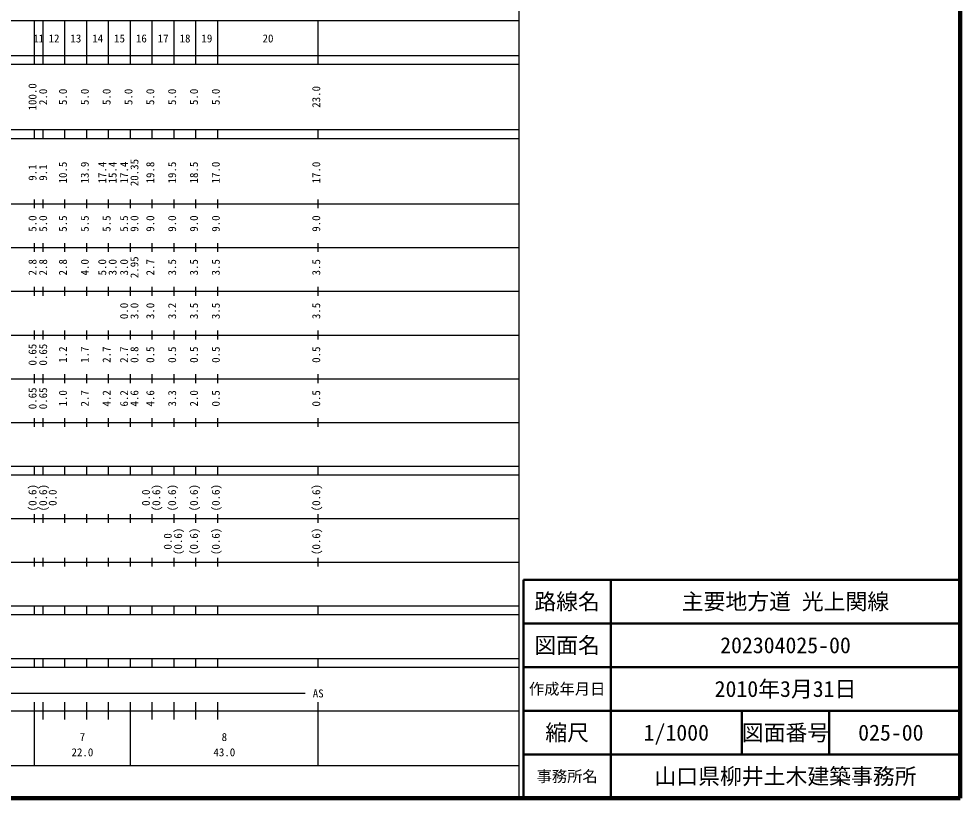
# Model space of a CAD drawing. Units: millimetres on the paper, enlarged 1000 times. Extents: x 40000 to 680000, y 20000 to 380000.
# Drawn here: x 464439 to 680000, y 20000 to 198357 of the extents above; entities that cross this region are included whole.
import ezdxf
from ezdxf.enums import TextEntityAlignment as Align

# ---------------------------------------------------------------- set-up
doc = ezdxf.new("R2010")
doc.units = ezdxf.units.MM
doc.header["$LTSCALE"] = 1000
for name, color, linetype, lineweight in [('M-TTL', 2, 'Continuous', 140), ('M-TTL-BAND', 7, 'Continuous', 25), ('M-TTL-FRAM', 2, 'Continuous', 50), ('M-TTL-LINE', 7, 'Continuous', 50)]:
    doc.layers.add(name, color=color, linetype=linetype, lineweight=lineweight)
doc.layers.add('M-TTL-TXT', color=7, linetype='Continuous')
doc.styles.add('ＭＳ ゴシック', font='')
doc.styles.get('ＭＳ ゴシック').set_extended_font_data('MS Gothic')

msp = doc.modelspace()

# ---------------------------------------------------------------- linework, layer by layer
at = {"layer": 'M-TTL'}
for p, q in [((680000, 20000), (680000, 380000)), ((40000, 20000), (680000, 20000))]:
    msp.add_line(p, q, dxfattribs=at)
at = {"layer": 'M-TTL-BAND'}
for p, q in [((579000, 20000), (579000, 370000)), ((68000, 198000), (579000, 198000)), ((468000, 188000), (468000, 198000)), ((470000, 188000), (470000, 198000)), ((475000, 188000), (475000, 198000)), ((480000, 188000), (480000, 198000)), ((485000, 188000), (485000, 198000)), ((490000, 188000), (490000, 198000)), ((495000, 188000), (495000, 198000)), ((500000, 188000), (500000, 198000)), ((505000, 188000), (505000, 198000)), ((510000, 188000), (510000, 198000)), ((533000, 188000), (533000, 198000)), ((40000, 190000), (579000, 190000)), ((40000, 188000), (579000, 188000)), ((40000, 173000), (579000, 173000)), ((468000, 171000), (468000, 173000)), ((470000, 171000), (470000, 173000)), ((475000, 171000), (475000, 173000)), ((480000, 171000), (480000, 173000)), ((485000, 171000), (485000, 173000)), ((490000, 171000), (490000, 173000)), ((495000, 171000), (495000, 173000)), ((500000, 171000), (500000, 173000)), ((505000, 171000), (505000, 173000)), ((510000, 171000), (510000, 173000)), ((533000, 171000), (533000, 173000)), ((40000, 171000), (579000, 171000)), ((40000, 156000), (579000, 156000)), ((468000, 155000), (468000, 157000)), ((470000, 155000), (470000, 157000)), ((475000, 155000), (475000, 157000)), ((480000, 155000), (480000, 157000)), ((485000, 155000), (485000, 157000)), ((490000, 155000), (490000, 157000)), ((495000, 155000), (495000, 157000)), ((500000, 155000), (500000, 157000)), ((505000, 155000), (505000, 157000)), ((510000, 155000), (510000, 157000)), ((533000, 155000), (533000, 157000)), ((468000, 145000), (468000, 147000)), ((470000, 145000), (470000, 147000)), ((475000, 145000), (475000, 147000)), ((480000, 145000), (480000, 147000)), ((485000, 145000), (485000, 147000)), ((490000, 145000), (490000, 147000)), ((495000, 145000), (495000, 147000)), ((500000, 145000), (500000, 147000)), ((505000, 145000), (505000, 147000)), ((510000, 145000), (510000, 147000)), ((533000, 145000), (533000, 147000)), ((46000, 146000), (579000, 146000)), ((52000, 136000), (579000, 136000)), ((468000, 135000), (468000, 137000)), ((470000, 135000), (470000, 137000)), ((475000, 135000), (475000, 137000)), ((480000, 135000), (480000, 137000)), ((485000, 135000), (485000, 137000)), ((490000, 135000), (490000, 137000)), ((495000, 135000), (495000, 137000)), ((500000, 135000), (500000, 137000)), ((505000, 135000), (505000, 137000)), ((510000, 135000), (510000, 137000)), ((533000, 135000), (533000, 137000)), ((46000, 126000), (579000, 126000)), ((468000, 125000), (468000, 127000)), ((470000, 125000), (470000, 127000)), ((475000, 125000), (475000, 127000)), ((480000, 125000), (480000, 127000)), ((485000, 125000), (485000, 127000)), ((490000, 125000), (490000, 127000)), ((495000, 125000), (495000, 127000)), ((500000, 125000), (500000, 127000)), ((505000, 125000), (505000, 127000)), ((510000, 125000), (510000, 127000)), ((533000, 125000), (533000, 127000)), ((468000, 115000), (468000, 117000)), ((470000, 115000), (470000, 117000)), ((475000, 115000), (475000, 117000)), ((480000, 115000), (480000, 117000)), ((485000, 115000), (485000, 117000)), ((490000, 115000), (490000, 117000)), ((495000, 115000), (495000, 117000)), ((500000, 115000), (500000, 117000)), ((505000, 115000), (505000, 117000)), ((510000, 115000), (510000, 117000)), ((533000, 115000), (533000, 117000)), ((52000, 116000), (579000, 116000)), ((46000, 106000), (579000, 106000)), ((468000, 105000), (468000, 107000)), ((470000, 105000), (470000, 107000)), ((475000, 105000), (475000, 107000)), ((480000, 105000), (480000, 107000)), ((485000, 105000), (485000, 107000)), ((490000, 105000), (490000, 107000)), ((495000, 105000), (495000, 107000)), ((500000, 105000), (500000, 107000)), ((505000, 105000), (505000, 107000)), ((510000, 105000), (510000, 107000)), ((533000, 105000), (533000, 107000)), ((40000, 96000), (579000, 96000)), ((468000, 94000), (468000, 96000)), ((470000, 94000), (470000, 96000)), ((475000, 94000), (475000, 96000)), ((480000, 94000), (480000, 96000)), ((485000, 94000), (485000, 96000)), ((490000, 94000), (490000, 96000)), ((495000, 94000), (495000, 96000)), ((500000, 94000), (500000, 96000)), ((505000, 94000), (505000, 96000)), ((510000, 94000), (510000, 96000)), ((533000, 94000), (533000, 96000)), ((40000, 94000), (579000, 94000)), ((468000, 83000), (468000, 85000)), ((470000, 83000), (470000, 85000)), ((475000, 83000), (475000, 85000)), ((480000, 83000), (480000, 85000)), ((485000, 83000), (485000, 85000)), ((490000, 83000), (490000, 85000)), ((495000, 83000), (495000, 85000)), ((500000, 83000), (500000, 85000)), ((505000, 83000), (505000, 85000)), ((510000, 83000), (510000, 85000)), ((533000, 83000), (533000, 85000)), ((49000, 84000), (579000, 84000)), ((40000, 74000), (579000, 74000)), ((468000, 73000), (468000, 75000)), ((470000, 73000), (470000, 75000)), ((475000, 73000), (475000, 75000)), ((480000, 73000), (480000, 75000)), ((485000, 73000), (485000, 75000)), ((490000, 73000), (490000, 75000)), ((495000, 73000), (495000, 75000)), ((500000, 73000), (500000, 75000)), ((505000, 73000), (505000, 75000)), ((510000, 73000), (510000, 75000)), ((533000, 73000), (533000, 75000)), ((40000, 64000), (579000, 64000)), ((468000, 62000), (468000, 64000)), ((470000, 62000), (470000, 64000)), ((475000, 62000), (475000, 64000)), ((480000, 62000), (480000, 64000)), ((485000, 62000), (485000, 64000)), ((490000, 62000), (490000, 64000)), ((495000, 62000), (495000, 64000)), ((500000, 62000), (500000, 64000)), ((505000, 62000), (505000, 64000)), ((510000, 62000), (510000, 64000)), ((533000, 62000), (533000, 64000)), ((40000, 62000), (579000, 62000)), ((40000, 52000), (579000, 52000)), ((468000, 50000), (468000, 52000)), ((470000, 50000), (470000, 52000)), ((475000, 50000), (475000, 52000)), ((480000, 50000), (480000, 52000)), ((485000, 50000), (485000, 52000)), ((490000, 50000), (490000, 52000)), ((495000, 50000), (495000, 52000)), ((500000, 50000), (500000, 52000)), ((505000, 50000), (505000, 52000)), ((510000, 50000), (510000, 52000)), ((533000, 50000), (533000, 52000)), ((40000, 50000), (579000, 50000)), ((71000, 44000), (530000, 44000)), ((468000, 27500), (468000, 42000)), ((470000, 38000), (470000, 42000)), ((475000, 38000), (475000, 42000)), ((480000, 38000), (480000, 42000)), ((485000, 38000), (485000, 42000)), ((490000, 27500), (490000, 42000)), ((495000, 38000), (495000, 42000)), ((500000, 38000), (500000, 42000)), ((505000, 38000), (505000, 42000)), ((510000, 38000), (510000, 42000)), ((533000, 27500), (533000, 42000)), ((40000, 40000), (579000, 40000)), ((68000, 27500), (579000, 27500))]:
    msp.add_line(p, q, dxfattribs=at)
at = {"layer": 'M-TTL-FRAM'}
for p, q in [((680000, 70000), (580000, 70000)), ((580000, 70000), (580000, 20000))]:
    msp.add_line(p, q, dxfattribs=at)
at = {"layer": 'M-TTL-LINE'}
for p, q in [((600000, 70000), (600000, 20000)), ((680000, 60000), (580000, 60000)), ((680000, 50000), (580000, 50000)), ((680000, 40000), (580000, 40000)), ((630000, 40000), (630000, 30000)), ((650000, 40000), (650000, 30000)), ((680000, 30000), (580000, 30000))]:
    msp.add_line(p, q, dxfattribs=at)

# ---------------------------------------------------------------- texts
at = {"layer": 'M-TTL-BAND', "style": 'ＭＳ ゴシック'}
for s, p in [('11', (469000, 192405)), ('12', (472500, 192405)), ('13', (477500, 192405)), ('14', (482500, 192405)), ('15', (487500, 192405)), ('16', (492500, 192405)), ('17', (497500, 192405)), ('18', (502500, 192405)), ('19', (507500, 192405)), ('20', (521500, 192405)), ('AS', (533000, 42500)), ('7', (479000, 32523)), ('8', (511500, 32523)), ('22.0', (479000, 29033)), ('43.0', (511500, 29033))]:
    msp.add_text(s, height=1833, dxfattribs=at).set_placement(p, align=Align.BOTTOM_CENTER)
for s, p in [('100.0', (469030, 180500)), ('2.0', (471463, 180500)), ('5.0', (476000, 180500)), ('5.0', (481000, 180500)), ('5.0', (486000, 180500)), ('5.0', (491000, 180500)), ('5.0', (496000, 180500)), ('5.0', (501000, 180500)), ('5.0', (506000, 180500)), ('5.0', (511000, 180500)), ('23.0', (534000, 180500)), ('20.35', (492370, 163174)), ('9.1', (469030, 163174)), ('9.1', (471463, 163174)), ('10.5', (476000, 163174)), ('13.9', (481000, 163174)), ('17.4', (485000, 163174)), ('15.4', (487370, 163174)), ('17.4', (490000, 163174)), ('19.8', (496000, 163174)), ('19.5', (501000, 163174)), ('18.5', (506000, 163174)), ('17.0', (511000, 163174)), ('17.0', (534000, 163174)), ('5.0', (469030, 151500)), ('5.0', (471463, 151500)), ('5.5', (476000, 151500)), ('5.5', (481000, 151500)), ('5.5', (486000, 151500)), ('5.5', (490000, 151500)), ('9.0', (492370, 151500)), ('9.0', (496000, 151500)), ('9.0', (501000, 151500)), ('9.0', (506000, 151500)), ('9.0', (511000, 151500)), ('9.0', (534000, 151500)), ('2.8', (469030, 141500)), ('2.8', (471463, 141500)), ('2.8', (476000, 141500)), ('4.0', (481000, 141500)), ('5.0', (485000, 141500)), ('3.0', (487370, 141500)), ('3.0', (490000, 141500)), ('2.95', (492370, 141500)), ('2.7', (496000, 141500)), ('3.5', (501000, 141500)), ('3.5', (506000, 141500)), ('3.5', (511000, 141500)), ('3.5', (534000, 141500)), ('0.0', (490000, 131500)), ('3.0', (492370, 131500)), ('3.0', (496000, 131500)), ('3.2', (501000, 131500)), ('3.5', (506000, 131500)), ('3.5', (511000, 131500)), ('3.5', (534000, 131500)), ('0.65', (469030, 121500)), ('0.65', (471463, 121500)), ('1.2', (476000, 121500)), ('1.7', (481000, 121500)), ('2.7', (486000, 121500)), ('2.7', (490000, 121500)), ('0.8', (492370, 121500)), ('0.5', (496000, 121500)), ('0.5', (501000, 121500)), ('0.5', (506000, 121500)), ('0.5', (511000, 121500)), ('0.5', (534000, 121500)), ('0.65', (469030, 111500)), ('0.65', (471463, 111500)), ('1.0', (476000, 111500)), ('2.7', (481000, 111500)), ('4.2', (486000, 111500)), ('6.2', (490000, 111500)), ('4.6', (492370, 111500)), ('4.6', (496000, 111500)), ('3.3', (501000, 111500)), ('2.0', (506000, 111500)), ('0.5', (511000, 111500)), ('0.5', (534000, 111500)), ('(0.6)', (469030, 88764)), ('(0.6)', (471463, 88764)), ('(0.6)', (497370, 88764)), ('(0.6)', (501000, 88764)), ('(0.6)', (506000, 88764)), ('(0.6)', (511000, 88764)), ('(0.6)', (534000, 88764)), ('0.0', (473641, 88764)), ('0.0', (495000, 88764)), ('0.0', (500000, 78764)), ('(0.6)', (502370, 78764)), ('(0.6)', (506000, 78764)), ('(0.6)', (511000, 78764)), ('(0.6)', (534000, 78764))]:
    msp.add_text(s, height=1833, rotation=90, dxfattribs=at).set_placement(p, align=Align.BOTTOM_CENTER)
at = {"layer": 'M-TTL-TXT', "style": 'ＭＳ ゴシック'}
for s, height, p in [('路線名', 3666, (590000, 65000)), ('路線名', 3666, (590000, 65000)), ('主要地方道 光上関線', 3666, (640000, 65000)), ('図面名', 3666, (590000, 55000)), ('図面名', 3666, (590000, 55000)), ('202304025-00', 3666, (640000, 55000)), ('作成年月日', 2566, (590000, 45000)), ('作成年月日', 2566, (590000, 45000)), ('2010年3月31日', 3666, (640000, 45000)), ('縮尺', 3666, (590000, 35000)), ('縮尺', 3666, (590000, 35000)), ('1/1000', 3666, (615000, 35000)), ('図面番号', 3666, (640000, 35000)), ('図面番号', 3666, (640000, 35000)), ('025-00', 3666, (664125, 35000)), ('事務所名', 2566, (590000, 25000)), ('事務所名', 2566, (590000, 25000)), ('山口県柳井土木建築事務所', 3666, (640000, 25000))]:
    msp.add_text(s, height=height, dxfattribs=at).set_placement(p, align=Align.MIDDLE_CENTER)

doc.saveas('drawing.dxf')
